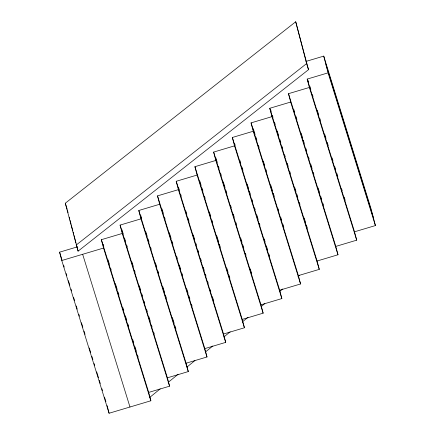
<?xml version="1.0" encoding="UTF-8"?>
<svg xmlns="http://www.w3.org/2000/svg" width="435" height="435" viewBox="0 0 435 435"><rect width="100%" height="100%" fill="white"/><g stroke="black" fill="none" stroke-linecap="round" stroke-linejoin="round"><path stroke-width="0.65" d="M149.727 397.416L160.243 388.846M168.127 382.414L178.116 374.269M187.055 366.982L194.945 360.555M205.456 351.98L212.818 345.983M223.862 336.978L230.169 331.834M242.262 321.976L248.048 317.262M261.19 306.544L264.871 303.548M280.118 291.118L282.745 288.971M297.997 276.54L299.574 275.257M65.299 203.221L295.718 21.75L308.507 69.676L78.088 251.147L65.299 203.221L67.197 209.327M76.196 245.041L306.615 63.57L295.718 21.75M306.012 61.406L323.738 56.115L371.055 208.838L375.41 225.564L354.52 231.801L356.7 240.169L335.809 246.406L337.99 254.769L317.099 261.005L319.274 269.368L298.383 275.605L300.563 283.968L279.672 290.205L281.853 298.568L260.962 304.804L263.137 313.173L242.246 319.41L244.426 327.772L223.536 334.009L225.716 342.372L204.825 348.609L207 356.972L186.109 363.209L188.29 371.572L167.399 377.814L169.579 386.177L148.688 392.413L150.863 400.776L109.082 413.25L61.77 260.527L59.59 252.164L77.316 246.873M356.7 240.169L309.383 87.446L307.202 79.083L328.093 72.846L323.738 56.115M337.99 254.769L290.672 102.046L288.492 93.683L309.383 87.446M319.274 269.368L271.957 116.645L269.782 108.282L290.672 102.046M300.563 283.968L253.246 131.245L251.066 122.882L271.957 116.645M281.853 298.568L234.536 145.85L232.355 137.482L253.246 131.245M263.137 313.173L215.82 160.45L213.645 152.087L234.536 145.85M244.426 327.772L197.109 175.049L194.929 166.687L215.82 160.45M225.716 342.372L178.399 189.649L176.218 181.286L197.109 175.049M207 356.972L159.683 204.254L157.508 195.886L178.399 189.649M188.29 371.572L140.973 218.854L138.792 210.491L159.683 204.254M169.579 386.177L122.262 233.454L120.082 225.091L140.973 218.854M150.863 400.776L103.546 248.053L101.371 239.69L122.262 233.454M61.77 260.527L103.546 248.053M325.918 64.478L373.23 217.201M328.093 72.846L375.41 225.564M306.615 63.57L308.507 69.676M308.024 80.399L308.622 82.335M309.823 86.206L310.824 89.431M312.422 94.591L313.021 96.532M317.218 110.082L318.621 114.595M319.817 118.472L320.421 120.408M324.619 133.958L326.016 138.471M327.218 142.348L328.218 145.573M332.014 157.834L333.014 161.059M334.613 166.208L335.608 169.422M336.804 173.282L337.799 176.496M341.584 188.714L342.182 190.644M344.172 197.077L345.167 200.29M307.202 79.083L354.52 231.801M293.712 109.196L294.712 112.42M295.909 116.292L296.909 119.522M301.107 133.072L302.51 137.585M303.309 140.168L304.304 143.398M305.908 148.558L306.506 150.494M308.507 156.948L309.106 158.884M310.704 164.044L312.102 168.562M313.303 172.434L313.901 174.37M318.088 187.882L319.486 192.384M320.682 196.245L321.677 199.458M322.873 203.314L323.471 205.244M288.492 93.683L335.809 246.406M270.597 109.598L271.201 111.534M272.397 115.405L273.001 117.341M274.599 122.507L275.197 124.443M277.198 130.891L278.596 135.41M279.797 139.282L280.798 142.511M281.994 146.383L282.598 148.319M284.593 154.768L285.197 156.703M287.192 163.158L288.193 166.387M289.792 171.548L290.395 173.483M294.593 187.034L295.99 191.552M296.79 194.124L297.785 197.338M299.378 202.482L299.976 204.412M304.157 217.919L305.555 222.415M306.349 224.987L307.349 228.206M269.782 108.282L317.099 261.005M253.29 128.716L255.084 134.524M255.889 137.107L256.884 140.331M258.488 145.497L259.086 147.432M263.284 160.983L264.681 165.501M265.883 169.373L266.481 171.308M270.679 184.859L272.479 190.666M273.278 193.249L274.278 196.473M278.074 208.724L278.672 210.654M280.667 217.087L281.662 220.3M282.859 224.155L283.854 227.374M251.066 122.882L298.383 275.605M234.574 143.316L235.177 145.252M239.772 160.096L240.772 163.321M241.974 167.192L242.975 170.422M247.172 183.972L248.57 188.491M249.369 191.068L250.37 194.298M251.968 199.458L252.566 201.394M254.567 207.848L255.166 209.784M256.77 214.944L258.167 219.463M259.363 223.324L259.961 225.254M264.143 238.761L265.143 241.974M266.334 245.835L267.732 250.332M268.928 254.192L269.526 256.123M232.355 137.482L279.672 290.205M215.863 157.916L217.261 162.434M218.462 166.306L219.061 168.242M220.659 173.407L221.263 175.343M223.258 181.792L225.058 187.605M225.857 190.182L226.858 193.412M230.659 205.668L231.257 207.604M233.258 214.058L234.258 217.288M235.857 222.448L236.455 224.384M240.653 237.929L242.045 242.425M242.844 244.997L243.839 248.216M245.432 253.36L246.031 255.291M250.212 268.792L251.609 273.294M213.645 152.087L260.962 304.804M199.752 180.906L201.149 185.424M201.949 188.007L202.949 191.231M204.548 196.397L205.146 198.333M209.349 211.883L210.747 216.402M211.943 220.273L212.546 222.209M216.744 235.759L218.544 241.566M219.343 244.149L220.344 247.374M226.722 267.96L228.114 272.462M228.913 275.034L229.908 278.248M194.929 166.687L242.246 319.41M178.437 187.121L179.437 190.345M180.639 194.217L181.237 196.152M185.837 210.997L186.838 214.221M188.034 218.093L189.035 221.323M193.232 234.873L194.635 239.391M195.832 243.263L196.43 245.199M198.034 250.359L198.632 252.295M200.633 258.749L201.231 260.685M203.227 267.128L204.222 270.342M205.418 274.202L206.016 276.133M207.609 281.276L208.207 283.207M210.203 289.634L210.796 291.564M212.394 296.708L213.786 301.21M176.218 181.286L223.536 334.009M161.923 208.822L163.326 213.335M164.522 217.206L165.126 219.142M169.324 232.698L171.124 238.505M171.923 241.082L172.923 244.312M176.719 256.574L177.322 258.51M179.318 264.958L180.721 269.477M181.917 273.349L182.521 275.284M186.707 288.802L188.099 293.304M188.899 295.876L189.894 299.09M191.487 304.234L192.085 306.164M157.508 195.886L204.825 348.609M140.614 215.031L141.614 218.256M145.812 231.811L147.215 236.325M148.014 238.907L149.009 242.132M150.613 247.297L151.211 249.233M155.409 262.783L156.807 267.302M158.008 271.174L158.606 273.109M162.804 286.66L164.604 292.467M165.403 295.044L166.398 298.258M172.38 317.55L174.169 323.335M174.968 325.907L175.963 329.126M138.792 210.491L186.109 363.209M121.903 229.631L123.301 234.15M124.502 238.021L125.503 241.246M126.699 245.117L127.303 247.053M131.897 261.897L133.3 266.416M134.497 270.287L135.1 272.223M139.298 285.773L140.695 290.292M141.897 294.163L142.495 296.099M144.094 301.259L144.692 303.195M146.693 309.644L147.291 311.574M148.884 316.718L150.276 321.22M151.472 325.075L152.071 327.006M153.664 332.15L154.262 334.08M120.082 225.091L167.399 377.814M103.193 244.231L103.791 246.166M107.989 259.722L109.386 264.235M110.588 268.107L111.186 270.043M115.384 283.598L117.184 289.405M117.983 291.983L118.983 295.213M122.784 307.474L123.785 310.699M125.383 315.859L126.781 320.377M127.982 324.244L128.581 326.174M132.762 339.681L133.757 342.894M134.953 346.749L136.345 351.252M137.542 355.112L138.14 357.043M101.371 239.69L148.688 392.413M82.655 254.29L129.973 407.013M59.59 252.164L61.993 259.929M63.597 265.105L64.201 267.046M66.207 273.517L66.805 275.464M68.409 280.64L69.812 285.17M71.019 289.052L71.617 290.993M73.624 297.464L74.624 300.699M76.228 305.876L77.234 309.111M78.838 314.287L79.436 316.229M81.443 322.699L82.846 327.229M84.047 331.117L85.053 334.352M89.262 347.94L90.665 352.47M91.867 356.352L92.873 359.587M94.074 363.47L94.678 365.411M96.679 371.881L98.484 377.705M99.289 380.293L100.289 383.529M101.893 388.711L102.497 390.652M104.498 397.122L105.901 401.652M67.534 210.638L68.045 212.595M69.236 217.174L69.747 219.131M70.089 220.436L71.106 224.357M71.449 225.667L72.808 230.893M73.151 232.198L73.662 234.16M74.004 235.465L75.875 242.654M76.217 243.959L78.088 251.147M107.075 405.529L109.082 413.25"/></g></svg>
